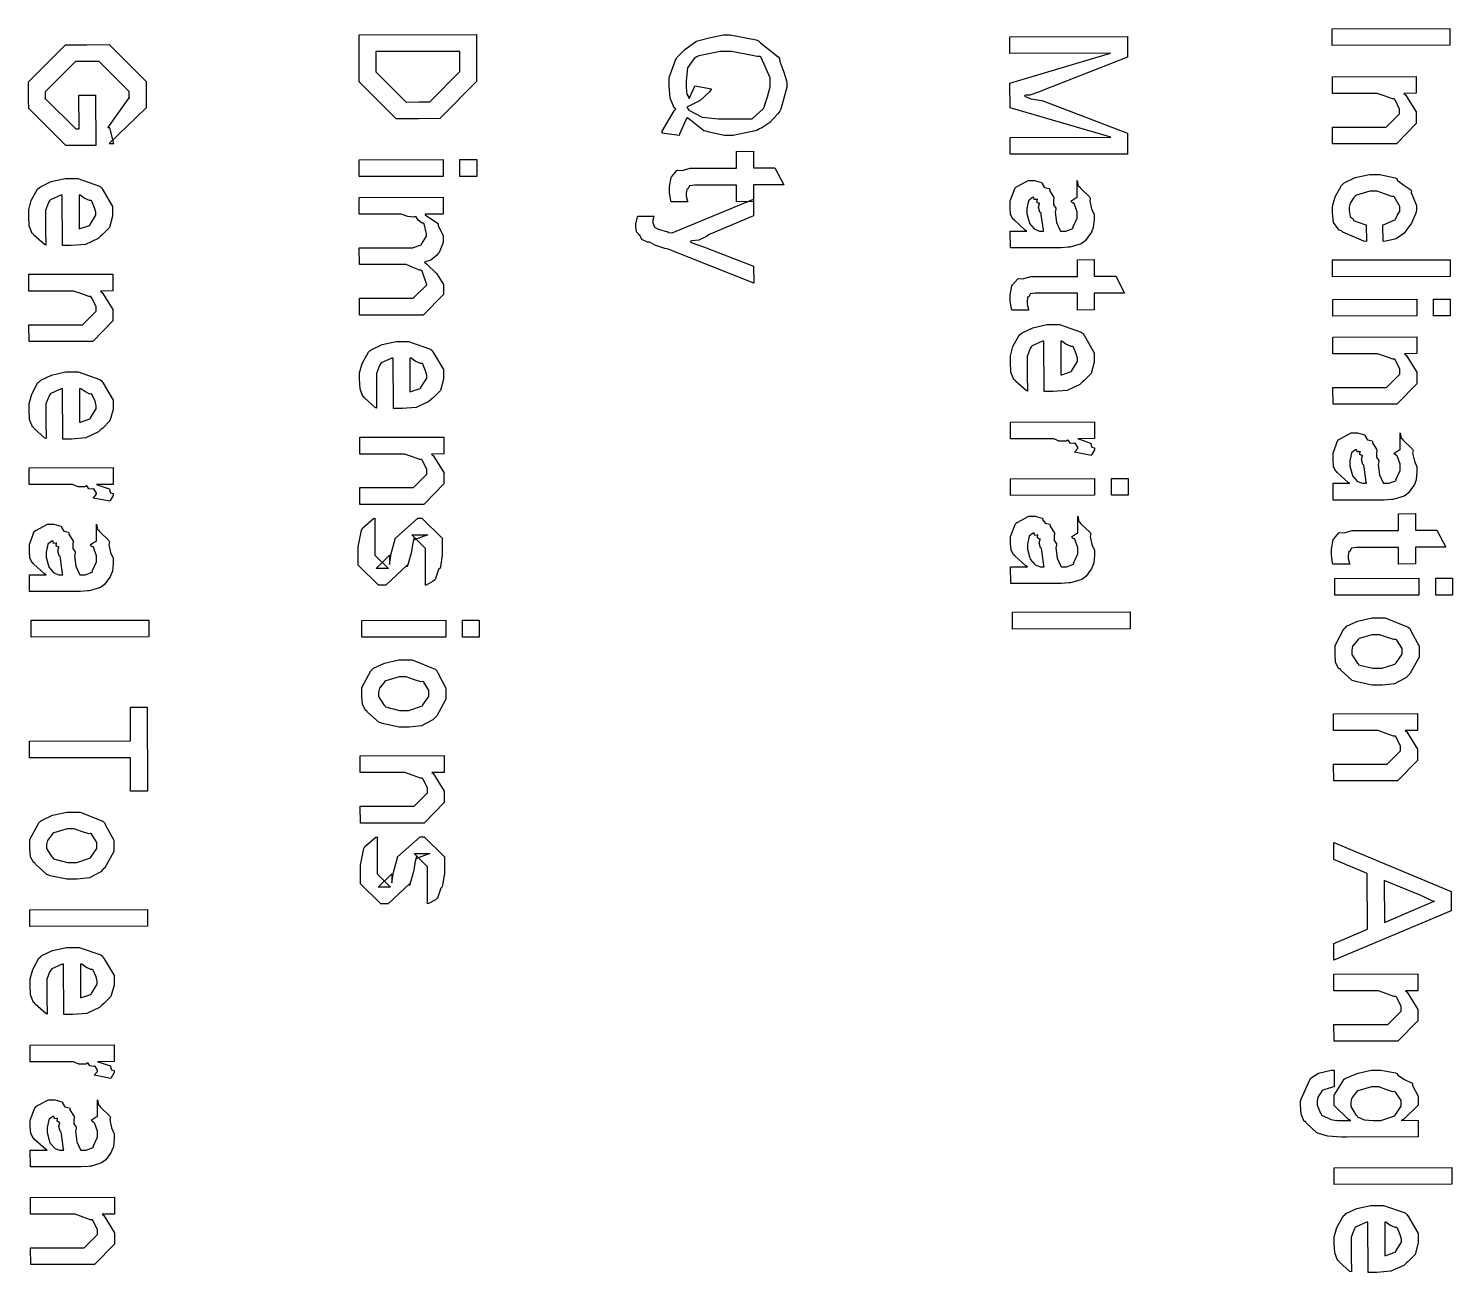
# Model space of a CAD drawing. Extents: x 0.1 to 11.6, y 0.3 to 16.2.
# Drawn here: x 6.245 to 7.423, y 3.005 to 4.035 of the extents above; entities that cross this region are included whole.
import ezdxf

# ---------------------------------------------------------------- set-up
doc = ezdxf.new("R2010")
doc.units = 0
doc.header["$MEASUREMENT"] = 0

msp = doc.modelspace()

# ---------------------------------------------------------------- linework, layer by layer
at = {"color": 0}
for points in [[(6.51824, 4.02924), (6.61546, 4.02946), (6.61546, 4.0006), (6.61546, 3.99061), (6.58507, 3.96001), (6.56749, 3.95979), (6.54904, 3.95979), (6.51824, 3.9904), (6.51824, 3.99886), (6.51824, 4.02924)], [(6.78982, 3.96094), (6.7889, 3.95953), (6.78321, 3.94715), (6.78288, 3.94596), (6.76899, 3.94792), (6.76888, 3.94943), (6.77897, 3.96625), (6.78028, 3.96789), (6.77892, 3.96881), (6.77561, 3.97689), (6.77485, 3.98687), (6.77485, 3.98872), (6.77485, 3.99397), (6.77989, 4.00825), (6.78093, 4.00976), (6.78147, 4.01064), (6.78765, 4.01704), (6.79644, 4.02344), (6.79829, 4.02431), (6.79932, 4.02442), (6.80886, 4.02696), (6.81976, 4.02929), (6.82346, 4.02929), (6.82519, 4.02935), (6.84674, 4.02517), (6.84864, 4.02431), (6.85015, 4.02274), (6.86501, 4.01118), (6.866, 4.00956), (6.86632, 4.00726), (6.86951, 3.99826), (6.87207, 3.99046), (6.87207, 3.98785), (6.87207, 3.98583), (6.86718, 3.96778), (6.86621, 3.96615), (6.86453, 3.96403), (6.85807, 3.95682), (6.85129, 3.95226), (6.8495, 3.95139), (6.84728, 3.95008), (6.82764, 3.94601), (6.82542, 3.94596), (6.82036, 3.94596), (6.80675, 3.94906), (6.80524, 3.94965), (6.8035, 3.94997), (6.7909, 3.95969), (6.78982, 3.96094)], [(7.32318, 4.03429), (7.4204, 4.0345), (7.42042, 4.02061), (7.32318, 4.0204), (7.32318, 4.03429)], [(6.28651, 3.97933), (6.3004, 3.97933), (6.30062, 3.93767), (6.27567, 3.93767), (6.24507, 3.96826), (6.24485, 3.97499), (6.24485, 3.9904), (6.27544, 4.021), (6.29303, 4.021), (6.31147, 4.02121), (6.34207, 3.99061), (6.34207, 3.97629), (6.34229, 3.96892), (6.31168, 3.9394), (6.31538, 3.9394), (6.31212, 3.95221), (6.31039, 3.95221), (6.32818, 3.97715), (6.32818, 3.97651), (6.32818, 3.98236), (6.30322, 4.00711), (6.29346, 4.00711), (6.28369, 4.00711), (6.25874, 3.98215), (6.25874, 3.97607), (6.25874, 3.97651), (6.2839, 3.95156), (6.28674, 3.95156), (6.28651, 3.97933)], [(7.05647, 4.02767), (7.15369, 4.02789), (7.15369, 4.01074), (7.08339, 3.98318), (7.08094, 3.98199), (7.07308, 3.97939), (7.06961, 3.97928), (7.06885, 3.97906), (7.06874, 3.97863), (7.07394, 3.97635), (7.08296, 3.97504), (7.08469, 3.9745), (7.15392, 3.94781), (7.15392, 3.93067), (7.05669, 3.93044), (7.05669, 3.94433), (7.14003, 3.94456), (7.05669, 3.96886), (7.05647, 3.98926), (7.13981, 4.014), (7.05647, 4.01378), (7.05647, 4.02767)], [(6.53212, 4.01535), (6.53212, 3.99951), (6.53212, 3.99864), (6.55729, 3.97368), (6.56771, 3.97369), (6.57682, 3.97369), (6.60157, 3.99886), (6.60157, 3.99994), (6.60157, 4.01557), (6.53212, 4.01535)], [(6.80979, 3.9846), (6.80806, 3.98221), (6.8004, 3.97493), (6.79167, 3.97043), (6.78939, 3.9694), (6.79101, 3.96701), (6.80203, 3.96104), (6.81549, 3.95985), (6.81999, 3.95985), (6.82503, 3.95985), (6.83637, 3.95985), (6.84017, 3.95985), (6.84353, 3.95985), (6.85281, 3.96821), (6.85363, 3.96983), (6.85363, 3.97065), (6.85596, 3.97797), (6.85818, 3.98633), (6.85818, 3.98763), (6.85818, 3.99354), (6.85092, 4.01053), (6.8495, 4.01129), (6.8476, 4.01124), (6.83794, 4.01329), (6.82633, 4.01546), (6.82346, 4.0154), (6.817, 4.0154), (6.79915, 4.01183), (6.79764, 4.01107), (6.79542, 4.00956), (6.78982, 4.00185), (6.78874, 3.99106), (6.78874, 3.98742), (6.78874, 3.98562), (6.78939, 3.98019), (6.7909, 3.97743), (6.79135, 3.97657), (6.79161, 3.97717), (6.79563, 3.98628), (6.7959, 3.98719), (6.80979, 3.9846)], [(7.32324, 3.99463), (7.39268, 3.99485), (7.39268, 3.98096), (7.38249, 3.98074), (7.38385, 3.97965), (7.39268, 3.9655), (7.39268, 3.96078), (7.39268, 3.956), (7.37619, 3.93907), (7.36513, 3.93907), (7.32346, 3.93907), (7.32324, 3.95296), (7.36187, 3.95296), (7.36774, 3.95296), (7.37879, 3.96403), (7.37879, 3.96511), (7.37879, 3.96788), (7.37517, 3.97542), (7.37446, 3.97618), (7.37294, 3.97618), (7.36692, 3.97846), (7.36019, 3.98074), (7.35796, 3.98074), (7.32324, 3.98074), (7.32324, 3.99463)], [(6.51839, 3.92583), (6.58783, 3.92606), (6.58783, 3.91217), (6.51839, 3.91194), (6.51839, 3.92583)], [(6.60172, 3.92606), (6.61561, 3.92606), (6.61561, 3.91217), (6.60172, 3.91217), (6.60172, 3.92606)], [(6.79021, 3.89111), (6.77632, 3.89111), (6.77599, 3.89204), (6.77501, 3.89871), (6.77501, 3.90088), (6.77501, 3.90365), (6.77642, 3.91129), (6.77675, 3.91194), (6.77692, 3.912), (6.78119, 3.9171), (6.78174, 3.91737), (6.78174, 3.91737), (6.78554, 3.91699), (6.7921, 3.91889), (6.79432, 3.91889), (6.83057, 3.91889), (6.83057, 3.93278), (6.84446, 3.933), (6.84446, 3.91911), (6.86225, 3.91911), (6.86963, 3.90522), (6.84446, 3.90522), (6.84446, 3.89133), (6.83057, 3.89111), (6.83057, 3.905), (6.79693, 3.905), (6.79557, 3.905), (6.79172, 3.90446), (6.7915, 3.90435), (6.79129, 3.90369), (6.7901, 3.90169), (6.78956, 3.90196), (6.78956, 3.90196), (6.78939, 3.90132), (6.7889, 3.89822), (6.7889, 3.89719), (6.7889, 3.89567), (6.78999, 3.89176), (6.79021, 3.89111)], [(6.2589, 3.86882), (6.25911, 3.85536), (6.25797, 3.85574), (6.24935, 3.86356), (6.24869, 3.86469), (6.24778, 3.86501), (6.24544, 3.87115), (6.24501, 3.87918), (6.24501, 3.88183), (6.24501, 3.88444), (6.24718, 3.89214), (6.25239, 3.90158), (6.2539, 3.90289), (6.25467, 3.90364), (6.26361, 3.90782), (6.27518, 3.91049), (6.27908, 3.91049), (6.2856, 3.91049), (6.3036, 3.90419), (6.30512, 3.90289), (6.30626, 3.9011), (6.31446, 3.88715), (6.31446, 3.88249), (6.31446, 3.87935), (6.3119, 3.8699), (6.3061, 3.86404), (6.30447, 3.86274), (6.30246, 3.86079), (6.29189, 3.8559), (6.28017, 3.85493), (6.27626, 3.85493), (6.27544, 3.85493), (6.2736, 3.85493), (6.273, 3.85493), (6.27279, 3.8966), (6.27165, 3.89654), (6.26297, 3.89274), (6.26237, 3.89204), (6.2615, 3.89057), (6.2589, 3.88406), (6.2589, 3.88183), (6.2589, 3.87989), (6.2589, 3.87549), (6.2589, 3.87403), (6.2589, 3.87272), (6.2589, 3.86979), (6.2589, 3.86882)], [(7.35118, 3.87218), (7.3514, 3.85829), (7.34918, 3.85861), (7.33203, 3.866), (7.33078, 3.86719), (7.32894, 3.86768), (7.32433, 3.87408), (7.3234, 3.88211), (7.3234, 3.88476), (7.3234, 3.88737), (7.32557, 3.89518), (7.33078, 3.90474), (7.33231, 3.90603), (7.33301, 3.90685), (7.34201, 3.91118), (7.35389, 3.91385), (7.35792, 3.91385), (7.36257, 3.91385), (7.37522, 3.91097), (7.37657, 3.91037), (7.37696, 3.90896), (7.38226, 3.90479), (7.38807, 3.90115), (7.38872, 3.89996), (7.38857, 3.89876), (7.39285, 3.88813), (7.39285, 3.88456), (7.39225, 3.88178), (7.38883, 3.87337), (7.38482, 3.86833), (7.38394, 3.86719), (7.3826, 3.86529), (7.37592, 3.8604), (7.36746, 3.85861), (7.36529, 3.85829), (7.36507, 3.87218), (7.36621, 3.8724), (7.37489, 3.87619), (7.37549, 3.87674), (7.37537, 3.87679), (7.37674, 3.87978), (7.37896, 3.88336), (7.37896, 3.88456), (7.37896, 3.88732), (7.37478, 3.89492), (7.37397, 3.89561), (7.3724, 3.89556), (7.36638, 3.89774), (7.36019, 3.89996), (7.35812, 3.89996), (7.35417, 3.89996), (7.3431, 3.89671), (7.34229, 3.89606), (7.3411, 3.89464), (7.33789, 3.89008), (7.33729, 3.88661), (7.33729, 3.88542), (7.33729, 3.88385), (7.33811, 3.87901), (7.34, 3.87733), (7.34054, 3.87674), (7.34082, 3.87576), (7.34999, 3.87235), (7.35118, 3.87218)], [(7.07058, 3.86697), (7.06928, 3.86774), (7.06028, 3.87587), (7.05974, 3.87674), (7.05897, 3.87679), (7.05707, 3.88097), (7.05669, 3.88629), (7.05669, 3.88803), (7.05669, 3.89187), (7.06082, 3.90256), (7.06168, 3.90343), (7.06212, 3.9036), (7.07172, 3.90864), (7.07493, 3.90864), (7.07704, 3.90864), (7.08274, 3.90701), (7.08339, 3.90668), (7.08317, 3.90599), (7.08524, 3.90294), (7.08908, 3.90201), (7.08946, 3.90147), (7.08942, 3.90039), (7.09293, 3.89481), (7.09315, 3.8941), (7.09267, 3.8929), (7.09272, 3.88867), (7.09451, 3.88596), (7.09467, 3.88499), (7.09407, 3.88265), (7.09506, 3.87392), (7.09799, 3.86794), (7.09836, 3.86697), (7.09896, 3.86697), (7.10026, 3.86697), (7.10075, 3.86697), (7.10281, 3.86697), (7.10856, 3.86914), (7.109, 3.86957), (7.10861, 3.87001), (7.11225, 3.87767), (7.11225, 3.88021), (7.11225, 3.88271), (7.10969, 3.88965), (7.10921, 3.89019), (7.10872, 3.89014), (7.10704, 3.89171), (7.11122, 3.89453), (7.11225, 3.89475), (7.11225, 3.90864), (7.11219, 3.90864), (7.11296, 3.90435), (7.11376, 3.90386), (7.11464, 3.90256), (7.12235, 3.89518), (7.12289, 3.8941), (7.12256, 3.89204), (7.12397, 3.88542), (7.12614, 3.88053), (7.12614, 3.8789), (7.12614, 3.87663), (7.12549, 3.86979), (7.12397, 3.8661), (7.12354, 3.86524), (7.1224, 3.86372), (7.11903, 3.85906), (7.11724, 3.85758), (7.1166, 3.85721), (7.1155, 3.85644), (7.10721, 3.8539), (7.10618, 3.85374), (7.10487, 3.85357), (7.09885, 3.85308), (7.09685, 3.85308), (7.08578, 3.85308), (7.08138, 3.85308), (7.07146, 3.85308), (7.06819, 3.85308), (7.06538, 3.85308), (7.05903, 3.85308), (7.05692, 3.85308), (7.05669, 3.86697), (7.06017, 3.86697), (7.06799, 3.86697), (7.07058, 3.86697)], [(6.28668, 3.8966), (6.28668, 3.86882), (6.28765, 3.86892), (6.29525, 3.87164), (6.29579, 3.87207), (6.29579, 3.87244), (6.30057, 3.87999), (6.30057, 3.88249), (6.30057, 3.88249), (6.29958, 3.88618), (6.29731, 3.8916), (6.29665, 3.89225), (6.29531, 3.89214), (6.29101, 3.89415), (6.28771, 3.89654), (6.28668, 3.8966)], [(6.51844, 3.89469), (6.58789, 3.8949), (6.58789, 3.88103), (6.57292, 3.88081), (6.57297, 3.88026), (6.58306, 3.87343), (6.58376, 3.87256), (6.58361, 3.87125), (6.58789, 3.86328), (6.58789, 3.86062), (6.58789, 3.85753), (6.58442, 3.84907), (6.58376, 3.84825), (6.58242, 3.84679), (6.57775, 3.84293), (6.57368, 3.84164), (6.57249, 3.84131), (6.57406, 3.83979), (6.58263, 3.83154), (6.58811, 3.8226), (6.58811, 3.81961), (6.58811, 3.8144), (6.5714, 3.79747), (6.56532, 3.79747), (6.51867, 3.79747), (6.51867, 3.81136), (6.5586, 3.81136), (6.56315, 3.81136), (6.57422, 3.82243), (6.57422, 3.82308), (6.57417, 3.82329), (6.57042, 3.83382), (6.56967, 3.83458), (6.56814, 3.83458), (6.56278, 3.83686), (6.55735, 3.83914), (6.55556, 3.83914), (6.51867, 3.83914), (6.51844, 3.85303), (6.55968, 3.85303), (6.56233, 3.85303), (6.56972, 3.85542), (6.57031, 3.85585), (6.57004, 3.85607), (6.574, 3.86257), (6.574, 3.86475), (6.574, 3.86475), (6.572, 3.87278), (6.57161, 3.87343), (6.57047, 3.87353), (6.56722, 3.87603), (6.56543, 3.87879), (6.56467, 3.87907), (6.56353, 3.87836), (6.55849, 3.8789), (6.55317, 3.88081), (6.55143, 3.88081), (6.51844, 3.88081), (6.51844, 3.89469)], [(6.74903, 3.87924), (6.76226, 3.87924), (6.76199, 3.87885), (6.76118, 3.87592), (6.76118, 3.87489), (6.76118, 3.87386), (6.76226, 3.87104), (6.76247, 3.87076), (6.76258, 3.87006), (6.76557, 3.86854), (6.76594, 3.86838), (6.76594, 3.86838), (6.77328, 3.86632), (6.77442, 3.866), (6.77431, 3.866), (6.77399, 3.86567), (6.77692, 3.86546), (6.77724, 3.86535), (6.84451, 3.89333), (6.84451, 3.87944), (6.80718, 3.86382), (6.80561, 3.86231), (6.79926, 3.85943), (6.79351, 3.85883), (6.79221, 3.8584), (6.79281, 3.85753), (6.80393, 3.85374), (6.80524, 3.85319), (6.84451, 3.83778), (6.84472, 3.82389), (6.77399, 3.85189), (6.77111, 3.85249), (6.76281, 3.85519), (6.75906, 3.85742), (6.75836, 3.85775), (6.75678, 3.85775), (6.75206, 3.85997), (6.75054, 3.8635), (6.75011, 3.86404), (6.74994, 3.86393), (6.74761, 3.86637), (6.74729, 3.87099), (6.74729, 3.8725), (6.74729, 3.8725), (6.74869, 3.87864), (6.74903, 3.87924)], [(7.08447, 3.86697), (7.08425, 3.86783), (7.08242, 3.88032), (7.08231, 3.88194), (7.08138, 3.88265), (7.08018, 3.88667), (7.08111, 3.8896), (7.081, 3.88997), (7.08062, 3.88986), (7.07889, 3.89085), (7.07926, 3.89324), (7.07904, 3.89344), (7.07861, 3.89312), (7.07661, 3.8929), (7.07628, 3.89475), (7.07622, 3.89475), (7.07519, 3.89475), (7.07238, 3.89258), (7.0721, 3.89214), (7.07172, 3.89074), (7.07058, 3.88564), (7.07058, 3.8839), (7.07058, 3.88157), (7.07221, 3.87528), (7.07254, 3.87457), (7.07269, 3.87326), (7.07667, 3.86882), (7.0771, 3.86849), (7.0771, 3.86849), (7.08117, 3.86697), (7.08251, 3.86697), (7.08447, 3.86697)], [(7.07204, 3.80154), (7.05815, 3.80154), (7.05783, 3.80246), (7.05686, 3.80914), (7.05686, 3.81131), (7.05686, 3.81407), (7.05826, 3.82172), (7.0586, 3.82238), (7.05875, 3.82243), (7.06304, 3.82753), (7.06358, 3.82781), (7.06358, 3.82781), (7.06739, 3.82742), (7.07394, 3.82932), (7.07617, 3.82932), (7.11242, 3.82932), (7.11242, 3.84321), (7.12631, 3.84343), (7.12631, 3.82954), (7.1441, 3.82954), (7.15147, 3.81565), (7.12631, 3.81565), (7.12631, 3.80176), (7.11242, 3.80154), (7.11242, 3.81543), (7.07878, 3.81543), (7.07742, 3.81543), (7.07357, 3.81489), (7.07335, 3.81478), (7.07314, 3.81413), (7.07194, 3.81212), (7.0714, 3.81239), (7.0714, 3.81239), (7.07124, 3.81174), (7.07075, 3.80865), (7.07075, 3.80761), (7.07075, 3.8061), (7.07183, 3.80219), (7.07204, 3.80154)], [(7.32351, 3.84304), (7.42074, 3.84326), (7.42074, 3.82937), (7.32351, 3.82915), (7.32351, 3.84304)], [(6.24517, 3.83117), (6.31461, 3.83138), (6.31461, 3.81749), (6.30442, 3.81728), (6.30578, 3.81619), (6.31461, 3.80203), (6.31461, 3.79731), (6.31461, 3.79254), (6.29812, 3.77561), (6.28706, 3.77561), (6.24539, 3.77561), (6.24517, 3.7895), (6.28381, 3.7895), (6.28965, 3.7895), (6.30072, 3.80057), (6.30072, 3.80165), (6.30072, 3.80442), (6.2971, 3.81196), (6.29639, 3.81272), (6.29486, 3.81272), (6.28885, 3.815), (6.28212, 3.81728), (6.27989, 3.81728), (6.24517, 3.81728), (6.24517, 3.83117)], [(7.32357, 3.81044), (7.39301, 3.81065), (7.39301, 3.79676), (7.32357, 3.79656), (7.32357, 3.81044)], [(7.4069, 3.81065), (7.42079, 3.81065), (7.42079, 3.79676), (7.4069, 3.79676), (7.4069, 3.81065)], [(7.07081, 3.74799), (7.07101, 3.73454), (7.06988, 3.73492), (7.06125, 3.74274), (7.0606, 3.74387), (7.05968, 3.74419), (7.05735, 3.75032), (7.05692, 3.75836), (7.05692, 3.76101), (7.05692, 3.76362), (7.05908, 3.77132), (7.06429, 3.78076), (7.06581, 3.78207), (7.06657, 3.78282), (7.07551, 3.787), (7.08708, 3.78967), (7.09099, 3.78967), (7.09749, 3.78965), (7.1155, 3.78336), (7.11703, 3.78207), (7.11817, 3.78028), (7.12636, 3.76633), (7.12636, 3.76167), (7.12636, 3.75851), (7.12381, 3.74908), (7.118, 3.74322), (7.11638, 3.74192), (7.11436, 3.73996), (7.10379, 3.73508), (7.09207, 3.7341), (7.08817, 3.7341), (7.08735, 3.7341), (7.0855, 3.7341), (7.0849, 3.7341), (7.08469, 3.77578), (7.08356, 3.77572), (7.07487, 3.77192), (7.07428, 3.77121), (7.0734, 3.76975), (7.07081, 3.76324), (7.07081, 3.76101), (7.07081, 3.75906), (7.07081, 3.75467), (7.07081, 3.75319), (7.07081, 3.7519), (7.07081, 3.74897), (7.07081, 3.74799)], [(6.53256, 3.734), (6.53276, 3.72054), (6.53163, 3.72092), (6.523, 3.72874), (6.52235, 3.72987), (6.52143, 3.73019), (6.5191, 3.73633), (6.51867, 3.74436), (6.51867, 3.74701), (6.51867, 3.74962), (6.52083, 3.75732), (6.52604, 3.76676), (6.52756, 3.76807), (6.52832, 3.76882), (6.53728, 3.773), (6.54883, 3.77567), (6.55274, 3.77567), (6.55925, 3.77567), (6.57726, 3.76937), (6.57878, 3.76807), (6.57992, 3.76628), (6.58811, 3.75233), (6.58811, 3.74767), (6.58811, 3.74451), (6.58556, 3.73508), (6.57975, 3.72922), (6.57813, 3.72792), (6.57611, 3.72597), (6.56554, 3.72108), (6.55382, 3.72011), (6.54992, 3.72011), (6.5491, 3.72011), (6.54725, 3.72011), (6.54665, 3.72011), (6.54644, 3.76178), (6.54531, 3.76172), (6.53662, 3.75792), (6.53603, 3.75722), (6.53515, 3.75575), (6.53256, 3.74924), (6.53256, 3.74701), (6.53256, 3.74507), (6.53256, 3.74067), (6.53256, 3.73921), (6.53256, 3.7379), (6.53256, 3.73497), (6.53256, 3.734)], [(7.09858, 3.77576), (7.09858, 3.74799), (7.09956, 3.7481), (7.10715, 3.75082), (7.10769, 3.75125), (7.10769, 3.75163), (7.11247, 3.75917), (7.11247, 3.76167), (7.11247, 3.76167), (7.11149, 3.76536), (7.10921, 3.77078), (7.10856, 3.77143), (7.10721, 3.77132), (7.10292, 3.77333), (7.09961, 3.77572), (7.09858, 3.77576)], [(7.32363, 3.77929), (7.39307, 3.77951), (7.39307, 3.76563), (7.38286, 3.7654), (7.38422, 3.76432), (7.39307, 3.75017), (7.39307, 3.74544), (7.39307, 3.74067), (7.37657, 3.72374), (7.3655, 3.72374), (7.32383, 3.72374), (7.32363, 3.73763), (7.36225, 3.73763), (7.36811, 3.73763), (7.37918, 3.74869), (7.37918, 3.74978), (7.37918, 3.75256), (7.37554, 3.7601), (7.37483, 3.76085), (7.37332, 3.76085), (7.36729, 3.76313), (7.36057, 3.7654), (7.35835, 3.7654), (7.32363, 3.7654), (7.32363, 3.77929)], [(6.56033, 3.76178), (6.56033, 3.734), (6.56131, 3.7341), (6.5689, 3.73682), (6.56944, 3.73725), (6.56944, 3.73763), (6.57422, 3.74517), (6.57422, 3.74767), (6.57422, 3.74767), (6.57324, 3.75136), (6.57096, 3.75678), (6.57032, 3.75743), (6.56896, 3.75732), (6.56467, 3.75933), (6.56136, 3.76172), (6.56033, 3.76178)], [(6.25922, 3.70876), (6.25944, 3.69532), (6.25831, 3.69569), (6.24968, 3.7035), (6.24903, 3.70464), (6.2481, 3.70497), (6.24576, 3.7111), (6.24533, 3.71913), (6.24533, 3.72179), (6.24533, 3.72439), (6.2475, 3.7321), (6.25271, 3.74154), (6.25424, 3.74283), (6.25499, 3.7436), (6.26394, 3.74778), (6.2755, 3.75043), (6.2794, 3.75043), (6.28592, 3.75043), (6.30393, 3.74414), (6.30544, 3.74283), (6.30658, 3.74104), (6.31478, 3.72711), (6.31478, 3.72244), (6.31478, 3.71929), (6.31222, 3.70985), (6.30642, 3.704), (6.30479, 3.70269), (6.30279, 3.70074), (6.29221, 3.69586), (6.28049, 3.69488), (6.27658, 3.69488), (6.27576, 3.69488), (6.27393, 3.69488), (6.27333, 3.69488), (6.27311, 3.73654), (6.27197, 3.73649), (6.26329, 3.73269), (6.26269, 3.73199), (6.26183, 3.73053), (6.25922, 3.72401), (6.25922, 3.72179), (6.25922, 3.71983), (6.25922, 3.71544), (6.25922, 3.71397), (6.25922, 3.71268), (6.25922, 3.70975), (6.25922, 3.70876)], [(6.287, 3.73654), (6.287, 3.70876), (6.28797, 3.70888), (6.29557, 3.71158), (6.29611, 3.71203), (6.29611, 3.7124), (6.30089, 3.71994), (6.30089, 3.72244), (6.30089, 3.72244), (6.29992, 3.72613), (6.29764, 3.73156), (6.29699, 3.73221), (6.29563, 3.7321), (6.29135, 3.73411), (6.28803, 3.73649), (6.287, 3.73654)], [(7.05707, 3.70888), (7.12651, 3.7091), (7.12651, 3.69521), (7.11263, 3.69499), (7.11404, 3.69467), (7.12326, 3.69162), (7.12369, 3.69129), (7.12343, 3.69075), (7.1244, 3.68826), (7.12651, 3.68776), (7.12651, 3.68761), (7.12651, 3.68603), (7.12413, 3.68186), (7.12369, 3.68132), (7.11003, 3.68392), (7.11003, 3.68392), (7.11263, 3.68701), (7.11263, 3.68804), (7.11263, 3.68804), (7.11079, 3.69129), (7.11046, 3.69151), (7.1096, 3.69114), (7.10633, 3.69162), (7.10493, 3.69379), (7.10439, 3.6939), (7.10303, 3.69308), (7.09744, 3.69314), (7.09288, 3.69499), (7.09136, 3.69499), (7.05707, 3.69499), (7.05707, 3.70888)], [(7.33768, 3.65826), (7.33637, 3.65901), (7.32736, 3.66715), (7.32682, 3.66803), (7.32607, 3.66808), (7.32417, 3.67225), (7.32379, 3.67757), (7.32379, 3.67931), (7.32379, 3.68317), (7.3279, 3.69385), (7.32878, 3.69472), (7.32921, 3.69488), (7.33882, 3.69993), (7.34201, 3.69993), (7.34412, 3.69993), (7.34982, 3.69829), (7.35047, 3.69797), (7.35026, 3.69726), (7.35232, 3.69422), (7.35617, 3.69331), (7.35656, 3.69276), (7.3565, 3.69168), (7.36003, 3.68608), (7.36024, 3.68539), (7.35975, 3.68419), (7.35981, 3.67996), (7.3616, 3.67725), (7.36176, 3.67626), (7.36117, 3.67393), (7.36214, 3.66521), (7.36507, 3.65924), (7.36546, 3.65826), (7.36604, 3.65826), (7.36735, 3.65826), (7.36783, 3.65826), (7.3699, 3.65826), (7.37565, 3.66043), (7.37608, 3.66086), (7.37571, 3.66129), (7.37933, 3.66894), (7.37933, 3.6715), (7.37935, 3.67399), (7.37679, 3.68093), (7.37631, 3.68147), (7.37582, 3.68143), (7.37413, 3.683), (7.37831, 3.68582), (7.37933, 3.68604), (7.37935, 3.69993), (7.37929, 3.69993), (7.38004, 3.69564), (7.38086, 3.69515), (7.38172, 3.69385), (7.38943, 3.68647), (7.38997, 3.68539), (7.38965, 3.68332), (7.39106, 3.67671), (7.39322, 3.67182), (7.39324, 3.67019), (7.39322, 3.66792), (7.39258, 3.66108), (7.39106, 3.65739), (7.39063, 3.65653), (7.38949, 3.655), (7.38613, 3.65033), (7.38433, 3.64887), (7.38368, 3.64849), (7.3826, 3.64774), (7.37429, 3.64518), (7.37326, 3.64501), (7.37196, 3.64486), (7.36594, 3.64437), (7.36393, 3.64437), (7.35286, 3.64437), (7.34847, 3.64437), (7.33854, 3.64437), (7.33529, 3.64437), (7.33247, 3.64437), (7.32613, 3.64437), (7.324, 3.64437), (7.32379, 3.65826), (7.32726, 3.65826), (7.33507, 3.65826), (7.33768, 3.65826)], [(6.51882, 3.69635), (6.58826, 3.69656), (6.58826, 3.68267), (6.57807, 3.68246), (6.57943, 3.68137), (6.58826, 3.66721), (6.58826, 3.66249), (6.58826, 3.65771), (6.57178, 3.64079), (6.56071, 3.64079), (6.51904, 3.64079), (6.51882, 3.65468), (6.55746, 3.65468), (6.56332, 3.65468), (6.57438, 3.66575), (6.57438, 3.66683), (6.57438, 3.6696), (6.57075, 3.67714), (6.57004, 3.6779), (6.56853, 3.6779), (6.5625, 3.68018), (6.55578, 3.68246), (6.55354, 3.68246), (6.51882, 3.68246), (6.51882, 3.69635)], [(7.35157, 3.65826), (7.35135, 3.65913), (7.3495, 3.67161), (7.34939, 3.67324), (7.34847, 3.67393), (7.34728, 3.67796), (7.34819, 3.68088), (7.34808, 3.68126), (7.34771, 3.68115), (7.34597, 3.68213), (7.34635, 3.68451), (7.34614, 3.68474), (7.34571, 3.6844), (7.34369, 3.68419), (7.34338, 3.68604), (7.34332, 3.68604), (7.34229, 3.68604), (7.33946, 3.68386), (7.33919, 3.68343), (7.33882, 3.68203), (7.33768, 3.67692), (7.33768, 3.67518), (7.33768, 3.67285), (7.33931, 3.66656), (7.33963, 3.66585), (7.33979, 3.66456), (7.34375, 3.6601), (7.34418, 3.65978), (7.34418, 3.65978), (7.34825, 3.65826), (7.34961, 3.65826), (7.35157, 3.65826)], [(6.24544, 3.67106), (6.31489, 3.67128), (6.31489, 3.65739), (6.301, 3.65717), (6.3024, 3.65685), (6.31164, 3.65381), (6.31207, 3.65349), (6.31179, 3.65294), (6.31278, 3.65044), (6.31489, 3.64996), (6.31489, 3.64979), (6.31489, 3.64822), (6.3125, 3.64404), (6.31207, 3.6435), (6.29839, 3.64611), (6.29839, 3.64611), (6.301, 3.64919), (6.301, 3.65022), (6.301, 3.65022), (6.29915, 3.65349), (6.29883, 3.65369), (6.29796, 3.65332), (6.29471, 3.65381), (6.29329, 3.65599), (6.29275, 3.65608), (6.29139, 3.65528), (6.28581, 3.65533), (6.28125, 3.65717), (6.27974, 3.65717), (6.24544, 3.65717), (6.24544, 3.67106)], [(7.05713, 3.66211), (7.12657, 3.66233), (7.12657, 3.64844), (7.05713, 3.64822), (7.05713, 3.66211)], [(7.14046, 3.66233), (7.15435, 3.66233), (7.15435, 3.64844), (7.14046, 3.64843), (7.14046, 3.66233)], [(6.53142, 3.62944), (6.53142, 3.61556), (6.53142, 3.61447), (6.53142, 3.61203), (6.53142, 3.61122), (6.53142, 3.60861), (6.53142, 3.60275), (6.53142, 3.60081), (6.53142, 3.59885), (6.54249, 3.58778), (6.53836, 3.58778), (6.53228, 3.58778), (6.54335, 3.59885), (6.54335, 3.59125), (6.54486, 3.60015), (6.54812, 3.61208), (6.54812, 3.61274), (6.56679, 3.62944), (6.57026, 3.62944), (6.58697, 3.61296), (6.58697, 3.60297), (6.58697, 3.59924), (6.5855, 3.58908), (6.58524, 3.588), (6.58393, 3.58692), (6.58117, 3.57878), (6.58068, 3.57824), (6.57954, 3.57736), (6.57383, 3.57411), (6.57308, 3.57389), (6.57308, 3.58778), (6.57308, 3.58882), (6.57308, 3.59115), (6.57308, 3.5919), (6.57308, 3.59435), (6.57308, 3.59988), (6.57308, 3.60167), (6.57308, 3.60449), (6.56201, 3.61556), (6.56765, 3.61556), (6.57503, 3.61556), (6.56396, 3.61143), (6.56396, 3.61296), (6.5631, 3.61014), (6.56272, 3.60915), (6.56158, 3.60189), (6.56136, 3.60058), (6.55811, 3.58908), (6.55811, 3.5906), (6.54053, 3.57389), (6.53965, 3.57389), (6.53424, 3.57389), (6.51753, 3.5906), (6.51753, 3.60081), (6.51753, 3.60579), (6.5204, 3.61963), (6.521, 3.62076), (6.52126, 3.62147), (6.53022, 3.62912), (6.53142, 3.62944)], [(7.07107, 3.58931), (7.06976, 3.59006), (7.06076, 3.59819), (7.06022, 3.59907), (7.05946, 3.59912), (7.05757, 3.60331), (7.05718, 3.60861), (7.05718, 3.61035), (7.05718, 3.61421), (7.06131, 3.62489), (7.06218, 3.62576), (7.06261, 3.62592), (7.07221, 3.63097), (7.07542, 3.63097), (7.07753, 3.63097), (7.08322, 3.62935), (7.08388, 3.62901), (7.08365, 3.62831), (7.08572, 3.62526), (7.08957, 3.62435), (7.08996, 3.62381), (7.0899, 3.62272), (7.09343, 3.61714), (7.09364, 3.61643), (7.09315, 3.61524), (7.09321, 3.611), (7.095, 3.60829), (7.09517, 3.60732), (7.09457, 3.60499), (7.09554, 3.59625), (7.09847, 3.59028), (7.09885, 3.58931), (7.09944, 3.58931), (7.10075, 3.58931), (7.10124, 3.58931), (7.10329, 3.58931), (7.10906, 3.59147), (7.10949, 3.5919), (7.1091, 3.59233), (7.11274, 3.59999), (7.11274, 3.60254), (7.11274, 3.60504), (7.11019, 3.61197), (7.10969, 3.61253), (7.10921, 3.61247), (7.10753, 3.61404), (7.11171, 3.61686), (7.11274, 3.61708), (7.11274, 3.63097), (7.11268, 3.63097), (7.11344, 3.62668), (7.11426, 3.62619), (7.11513, 3.62489), (7.12283, 3.61751), (7.12337, 3.61643), (7.12304, 3.61436), (7.12446, 3.60775), (7.12663, 3.60286), (7.12663, 3.60124), (7.12663, 3.59896), (7.12597, 3.59212), (7.12446, 3.58843), (7.12403, 3.58757), (7.12289, 3.58604), (7.11951, 3.58138), (7.11774, 3.57992), (7.11708, 3.57954), (7.116, 3.57878), (7.10769, 3.57622), (7.10667, 3.57607), (7.10536, 3.5759), (7.09933, 3.57542), (7.09733, 3.57542), (7.08626, 3.57542), (7.08186, 3.57542), (7.07194, 3.57542), (7.06868, 3.57542), (7.06586, 3.57542), (7.05951, 3.57542), (7.0574, 3.57542), (7.05718, 3.58931), (7.06065, 3.58931), (7.06847, 3.58931), (7.07107, 3.58931)], [(7.33767, 3.59142), (7.32378, 3.59142), (7.32346, 3.59233), (7.32249, 3.59901), (7.32249, 3.60118), (7.32249, 3.60394), (7.32389, 3.6116), (7.32422, 3.61225), (7.32437, 3.61231), (7.32867, 3.6174), (7.32921, 3.61768), (7.32921, 3.61768), (7.33301, 3.61729), (7.33957, 3.61919), (7.34179, 3.61919), (7.37804, 3.61919), (7.37804, 3.63308), (7.39193, 3.63331), (7.39193, 3.61942), (7.40972, 3.61942), (7.4171, 3.60553), (7.39193, 3.60553), (7.39193, 3.59164), (7.37804, 3.59142), (7.37804, 3.60531), (7.3444, 3.60531), (7.34304, 3.60531), (7.33919, 3.60476), (7.33897, 3.60465), (7.33876, 3.604), (7.33757, 3.602), (7.33703, 3.60226), (7.33703, 3.60226), (7.33686, 3.60161), (7.33637, 3.59853), (7.33637, 3.5975), (7.33637, 3.59597), (7.33746, 3.59207), (7.33767, 3.59142)], [(6.25944, 3.58268), (6.25814, 3.58344), (6.24913, 3.59158), (6.24858, 3.59244), (6.24783, 3.5925), (6.24593, 3.59668), (6.24556, 3.602), (6.24556, 3.60374), (6.24556, 3.60758), (6.24968, 3.61828), (6.25054, 3.61914), (6.25097, 3.61931), (6.26058, 3.62435), (6.26378, 3.62435), (6.2659, 3.62435), (6.2716, 3.62272), (6.27225, 3.6224), (6.27203, 3.62169), (6.27408, 3.61865), (6.27794, 3.61774), (6.27832, 3.61719), (6.27826, 3.6161), (6.28179, 3.61051), (6.28201, 3.60981), (6.28153, 3.60861), (6.28157, 3.60439), (6.28336, 3.60167), (6.28353, 3.60069), (6.28293, 3.59836), (6.2839, 3.58963), (6.28683, 3.58365), (6.28722, 3.58268), (6.28782, 3.58268), (6.28911, 3.58268), (6.28961, 3.58268), (6.29167, 3.58268), (6.29742, 3.58485), (6.29785, 3.58529), (6.29747, 3.58572), (6.30111, 3.59337), (6.30111, 3.59592), (6.30111, 3.59842), (6.29856, 3.60536), (6.29807, 3.6059), (6.29758, 3.60585), (6.2959, 3.60742), (6.30007, 3.61025), (6.30111, 3.61046), (6.30111, 3.62435), (6.30106, 3.62435), (6.30181, 3.62007), (6.30263, 3.61957), (6.3035, 3.61828), (6.31119, 3.61089), (6.31174, 3.60981), (6.31142, 3.60775), (6.31282, 3.60113), (6.315, 3.59625), (6.315, 3.59462), (6.315, 3.59233), (6.31435, 3.5855), (6.31282, 3.58182), (6.31239, 3.58094), (6.31125, 3.57943), (6.30789, 3.57476), (6.3061, 3.57329), (6.30544, 3.57292), (6.30436, 3.57215), (6.29606, 3.56961), (6.29503, 3.56944), (6.29372, 3.56928), (6.28771, 3.56879), (6.28569, 3.56879), (6.27463, 3.56879), (6.27024, 3.56879), (6.26031, 3.56879), (6.25706, 3.56879), (6.25424, 3.56879), (6.24789, 3.56879), (6.24576, 3.56879), (6.24556, 3.58268), (6.24903, 3.58268), (6.25683, 3.58268), (6.25944, 3.58268)], [(7.08496, 3.58931), (7.08475, 3.59017), (7.0829, 3.60265), (7.08279, 3.60428), (7.08187, 3.60499), (7.08068, 3.609), (7.0816, 3.61193), (7.08149, 3.61231), (7.08111, 3.61219), (7.07938, 3.61317), (7.07975, 3.61556), (7.07954, 3.61578), (7.0791, 3.61546), (7.0771, 3.61524), (7.07676, 3.61708), (7.07671, 3.61708), (7.07568, 3.61708), (7.07286, 3.6149), (7.0726, 3.61447), (7.07221, 3.61307), (7.07107, 3.60796), (7.07107, 3.60622), (7.07107, 3.60389), (7.07269, 3.5976), (7.07303, 3.5969), (7.07319, 3.5956), (7.07715, 3.59115), (7.07758, 3.59082), (7.07758, 3.59082), (7.08165, 3.58931), (7.08301, 3.58931), (7.08496, 3.58931)], [(6.27333, 3.58268), (6.27311, 3.58356), (6.27126, 3.59603), (6.27115, 3.59765), (6.27024, 3.59836), (6.26904, 3.60238), (6.26997, 3.60531), (6.26986, 3.60568), (6.26947, 3.60558), (6.26774, 3.60656), (6.26812, 3.60894), (6.2679, 3.60915), (6.26747, 3.60883), (6.26546, 3.60861), (6.26514, 3.61046), (6.26508, 3.61046), (6.26406, 3.61046), (6.26124, 3.60829), (6.26096, 3.60786), (6.26058, 3.60644), (6.25944, 3.60135), (6.25944, 3.59961), (6.25944, 3.59728), (6.26107, 3.59099), (6.26139, 3.59028), (6.26156, 3.58897), (6.26551, 3.58453), (6.26594, 3.58421), (6.26594, 3.58421), (6.27001, 3.58268), (6.27138, 3.58268), (6.27333, 3.58268)], [(7.32542, 3.57954), (7.39486, 3.57975), (7.39486, 3.56586), (7.32542, 3.56565), (7.32542, 3.57954)], [(7.40875, 3.57975), (7.42264, 3.57975), (7.42264, 3.56586), (7.40875, 3.56586), (7.40875, 3.57975)], [(6.24707, 3.54497), (6.34429, 3.54519), (6.34429, 3.53131), (6.24707, 3.53108), (6.24707, 3.54497)], [(7.05875, 3.55165), (7.15597, 3.55186), (7.15597, 3.53797), (7.05875, 3.53776), (7.05875, 3.55165)], [(7.36019, 3.54693), (7.36703, 3.54693), (7.38601, 3.53933), (7.38753, 3.53782), (7.38818, 3.53618), (7.39492, 3.5236), (7.39492, 3.51936), (7.39492, 3.51438), (7.38747, 3.50071), (7.38601, 3.4994), (7.38411, 3.49739), (7.37472, 3.4924), (7.36464, 3.49137), (7.36128, 3.49137), (7.35622, 3.49137), (7.34228, 3.49431), (7.3411, 3.49485), (7.33968, 3.49517), (7.33024, 3.50374), (7.32958, 3.50483), (7.32872, 3.50483), (7.32596, 3.51004), (7.32547, 3.51687), (7.32547, 3.51915), (7.32547, 3.52419), (7.33285, 3.53803), (7.33436, 3.53933), (7.33507, 3.5401), (7.34412, 3.54428), (7.35618, 3.54693), (7.36019, 3.54693)], [(6.52046, 3.54476), (6.5899, 3.54497), (6.5899, 3.53108), (6.52046, 3.53088), (6.52046, 3.54476)], [(6.60379, 3.54497), (6.61768, 3.54497), (6.61768, 3.53108), (6.60379, 3.53108), (6.60379, 3.54497)], [(7.36019, 3.53304), (7.35628, 3.53304), (7.34543, 3.52979), (7.34457, 3.52914), (7.34338, 3.52778), (7.34, 3.52349), (7.33936, 3.52024), (7.33935, 3.51915), (7.33935, 3.51665), (7.34369, 3.50982), (7.34457, 3.50917), (7.345, 3.50819), (7.35672, 3.50526), (7.36063, 3.50526), (7.36442, 3.50526), (7.37494, 3.50874), (7.37582, 3.50939), (7.37592, 3.50971), (7.38103, 3.51682), (7.38101, 3.51915), (7.38103, 3.52165), (7.37668, 3.52849), (7.37582, 3.52914), (7.37418, 3.52897), (7.36817, 3.53088), (7.36214, 3.53304), (7.36019, 3.53304)], [(6.55528, 3.51215), (6.56212, 3.51215), (6.58111, 3.50456), (6.58263, 3.50304), (6.58328, 3.50142), (6.59, 3.48882), (6.59, 3.4846), (6.59, 3.4796), (6.58257, 3.46593), (6.58111, 3.46463), (6.57921, 3.46263), (6.56982, 3.45763), (6.55974, 3.4566), (6.55637, 3.4566), (6.55132, 3.4566), (6.53738, 3.45953), (6.53618, 3.46007), (6.53478, 3.46039), (6.52533, 3.46897), (6.52468, 3.47006), (6.52382, 3.47006), (6.52106, 3.47526), (6.52056, 3.4821), (6.52056, 3.48438), (6.52056, 3.48942), (6.52794, 3.50325), (6.52946, 3.50456), (6.53017, 3.50532), (6.53922, 3.5095), (6.55126, 3.51215), (6.55528, 3.51215)], [(6.55528, 3.49826), (6.55138, 3.49826), (6.54053, 3.49501), (6.53965, 3.49436), (6.53847, 3.493), (6.5351, 3.48872), (6.53444, 3.48546), (6.53444, 3.48438), (6.53444, 3.48188), (6.53879, 3.47504), (6.53965, 3.47439), (6.5401, 3.47342), (6.55181, 3.47049), (6.55572, 3.47049), (6.55951, 3.47049), (6.57004, 3.47396), (6.5709, 3.47461), (6.57101, 3.47493), (6.57611, 3.48204), (6.57611, 3.48438), (6.57611, 3.48687), (6.57178, 3.49371), (6.5709, 3.49436), (6.56928, 3.49419), (6.56326, 3.4961), (6.55724, 3.49826), (6.55528, 3.49826)], [(6.24576, 3.44499), (6.3291, 3.44521), (6.3291, 3.47299), (6.34299, 3.47299), (6.34321, 3.40354), (6.32932, 3.40354), (6.3291, 3.43132), (6.24576, 3.4311), (6.24576, 3.44499)], [(7.32417, 3.46761), (7.39361, 3.46783), (7.39361, 3.45394), (7.3834, 3.45372), (7.38476, 3.45264), (7.39361, 3.43847), (7.39361, 3.43375), (7.39361, 3.42899), (7.37711, 3.41206), (7.36604, 3.41206), (7.32437, 3.41206), (7.32417, 3.42594), (7.36279, 3.42594), (7.36865, 3.42594), (7.37972, 3.43701), (7.37972, 3.4381), (7.37972, 3.44086), (7.37608, 3.4484), (7.37537, 3.44917), (7.37386, 3.44917), (7.36783, 3.45144), (7.36111, 3.45372), (7.35889, 3.45372), (7.32417, 3.45372), (7.32417, 3.46761)], [(6.51926, 3.43283), (6.58871, 3.43306), (6.58871, 3.41917), (6.5785, 3.41894), (6.57986, 3.41786), (6.58871, 3.40369), (6.58871, 3.39899), (6.58871, 3.39421), (6.57221, 3.37728), (6.56114, 3.37728), (6.51947, 3.37728), (6.51926, 3.39117), (6.55789, 3.39117), (6.56375, 3.39117), (6.57482, 3.40224), (6.57482, 3.40332), (6.57482, 3.40608), (6.57118, 3.41363), (6.57047, 3.41439), (6.56896, 3.41439), (6.56293, 3.41667), (6.55621, 3.41894), (6.55399, 3.41894), (6.51926, 3.41894), (6.51926, 3.43283)], [(6.28065, 3.38633), (6.28749, 3.38633), (6.30647, 3.37875), (6.308, 3.37722), (6.30865, 3.3756), (6.31538, 3.36301), (6.31538, 3.35878), (6.31538, 3.35379), (6.30794, 3.34011), (6.30647, 3.33882), (6.30458, 3.33681), (6.29519, 3.33182), (6.2851, 3.33078), (6.28174, 3.33078), (6.27669, 3.33078), (6.26275, 3.33371), (6.26156, 3.33425), (6.26014, 3.33458), (6.25071, 3.34315), (6.25006, 3.34424), (6.24918, 3.34424), (6.24642, 3.34944), (6.24593, 3.35628), (6.24593, 3.35856), (6.24593, 3.36361), (6.25331, 3.37744), (6.25483, 3.37875), (6.25553, 3.3795), (6.2646, 3.38368), (6.27664, 3.38633), (6.28065, 3.38633)], [(6.28065, 3.37244), (6.27675, 3.37246), (6.2659, 3.36919), (6.26503, 3.36854), (6.26383, 3.36719), (6.26047, 3.3629), (6.25982, 3.35965), (6.25982, 3.35856), (6.25982, 3.35607), (6.26417, 3.34924), (6.26503, 3.34858), (6.26546, 3.3476), (6.27718, 3.34467), (6.28108, 3.34467), (6.28489, 3.34467), (6.29542, 3.34814), (6.29628, 3.34879), (6.29639, 3.34912), (6.30149, 3.35624), (6.30149, 3.35857), (6.30149, 3.36106), (6.29715, 3.36789), (6.29628, 3.36854), (6.29465, 3.36839), (6.28863, 3.37028), (6.28261, 3.37244), (6.28065, 3.37244)], [(6.53331, 3.36594), (6.53331, 3.35206), (6.53331, 3.35096), (6.53331, 3.34853), (6.53331, 3.34771), (6.53331, 3.34511), (6.53331, 3.33925), (6.53331, 3.33729), (6.53331, 3.33533), (6.54438, 3.32428), (6.54025, 3.32428), (6.53418, 3.32428), (6.54525, 3.33535), (6.54525, 3.32775), (6.54676, 3.33664), (6.55003, 3.34858), (6.55003, 3.34924), (6.56868, 3.36594), (6.57215, 3.36594), (6.58886, 3.34944), (6.58886, 3.33946), (6.58886, 3.33572), (6.5874, 3.32557), (6.58713, 3.32449), (6.58583, 3.3234), (6.58306, 3.31526), (6.58257, 3.31472), (6.58143, 3.31386), (6.57574, 3.3106), (6.57497, 3.31039), (6.57497, 3.32428), (6.57497, 3.32531), (6.57497, 3.32764), (6.57497, 3.3284), (6.57497, 3.33083), (6.57497, 3.33637), (6.57497, 3.33817), (6.57497, 3.34099), (6.56392, 3.35206), (6.56956, 3.35206), (6.57693, 3.35206), (6.56586, 3.34793), (6.56586, 3.34944), (6.565, 3.34663), (6.56461, 3.34565), (6.56347, 3.33838), (6.56326, 3.33708), (6.56, 3.32557), (6.56, 3.3271), (6.54243, 3.31039), (6.54156, 3.31039), (6.53614, 3.31039), (6.51942, 3.3271), (6.51942, 3.33729), (6.51942, 3.34229), (6.52229, 3.35613), (6.52289, 3.35726), (6.52317, 3.35796), (6.53212, 3.36561), (6.53331, 3.36594)], [(7.32437, 3.36106), (7.4216, 3.32069), (7.4216, 3.30464), (7.3246, 3.26383), (7.3246, 3.27772), (7.35237, 3.28944), (7.35215, 3.33544), (7.32437, 3.34717), (7.32437, 3.36106)], [(7.36604, 3.32981), (7.36626, 3.29508), (7.39382, 3.30681), (7.39589, 3.30756), (7.40744, 3.31256), (7.40771, 3.31267), (7.40679, 3.31244), (7.39469, 3.31808), (7.39318, 3.31874), (7.36604, 3.32981)], [(6.2461, 3.30556), (6.34332, 3.30578), (6.34332, 3.29189), (6.2461, 3.29167), (6.2461, 3.30556)], [(6.26004, 3.23275), (6.26025, 3.21929), (6.25911, 3.21967), (6.25049, 3.22749), (6.24983, 3.22863), (6.24892, 3.22894), (6.24658, 3.23508), (6.24615, 3.24311), (6.24615, 3.24576), (6.24615, 3.24837), (6.24832, 3.25608), (6.25353, 3.26551), (6.25504, 3.26682), (6.25581, 3.26758), (6.26475, 3.27175), (6.27632, 3.27442), (6.28022, 3.27442), (6.28674, 3.27442), (6.30474, 3.26812), (6.30626, 3.26682), (6.3074, 3.26503), (6.3156, 3.25108), (6.3156, 3.24642), (6.3156, 3.24328), (6.31304, 3.23383), (6.30724, 3.22797), (6.30561, 3.22667), (6.3036, 3.22472), (6.29303, 3.21983), (6.28131, 3.21886), (6.2774, 3.21886), (6.27658, 3.21886), (6.27474, 3.21886), (6.27414, 3.21886), (6.27393, 3.26053), (6.27279, 3.26047), (6.26411, 3.25667), (6.26351, 3.25597), (6.26264, 3.2545), (6.26004, 3.24799), (6.26004, 3.24576), (6.26004, 3.24382), (6.26004, 3.23942), (6.26004, 3.23796), (6.26004, 3.23665), (6.26004, 3.23372), (6.26004, 3.23275)], [(6.28782, 3.26053), (6.28782, 3.23275), (6.28879, 3.23286), (6.29639, 3.23557), (6.29693, 3.236), (6.29693, 3.23639), (6.30171, 3.24393), (6.30171, 3.24642), (6.30171, 3.24642), (6.30072, 3.25011), (6.29844, 3.25553), (6.29779, 3.25618), (6.29644, 3.25608), (6.29215, 3.25808), (6.28885, 3.26047), (6.28782, 3.26053)], [(7.32454, 3.25228), (7.39399, 3.2525), (7.39399, 3.23861), (7.38379, 3.23839), (7.38514, 3.23731), (7.39399, 3.22314), (7.39399, 3.21843), (7.39399, 3.21365), (7.3775, 3.19672), (7.36643, 3.19672), (7.32476, 3.19672), (7.32454, 3.21061), (7.36317, 3.21061), (7.36903, 3.21061), (7.3801, 3.22168), (7.3801, 3.22276), (7.3801, 3.22553), (7.37646, 3.23307), (7.37576, 3.23383), (7.37424, 3.23383), (7.36822, 3.23611), (7.36149, 3.23839), (7.35926, 3.23839), (7.32454, 3.23839), (7.32454, 3.25228)], [(6.24625, 3.19362), (6.31569, 3.19385), (6.31569, 3.17996), (6.30181, 3.17974), (6.30322, 3.17942), (6.31244, 3.17638), (6.31288, 3.17606), (6.31261, 3.17551), (6.31358, 3.17301), (6.31569, 3.17253), (6.31569, 3.17236), (6.31569, 3.17079), (6.31332, 3.16661), (6.31288, 3.16607), (6.29921, 3.16868), (6.29921, 3.16868), (6.30181, 3.17176), (6.30181, 3.17279), (6.30181, 3.17279), (6.29997, 3.17606), (6.29964, 3.17626), (6.29878, 3.17589), (6.29551, 3.17638), (6.29411, 3.17856), (6.29357, 3.17865), (6.29221, 3.17785), (6.28662, 3.1779), (6.28207, 3.17974), (6.28054, 3.17974), (6.24625, 3.17974), (6.24625, 3.19362)], [(7.32465, 3.1729), (7.32465, 3.15901), (7.32351, 3.1589), (7.31537, 3.15642), (7.31489, 3.15599), (7.31396, 3.15468), (7.31125, 3.15056), (7.31076, 3.14746), (7.31076, 3.14643), (7.31076, 3.14399), (7.31347, 3.13726), (7.31401, 3.13667), (7.31429, 3.13564), (7.32232, 3.13211), (7.32335, 3.13189), (7.32335, 3.13189), (7.32731, 3.13135), (7.33572, 3.13124), (7.33854, 3.13124), (7.33621, 3.13232), (7.32465, 3.14372), (7.32465, 3.14751), (7.32465, 3.15224), (7.33296, 3.16531), (7.33464, 3.1664), (7.3355, 3.16689), (7.34451, 3.17042), (7.35531, 3.1729), (7.35894, 3.1729), (7.36344, 3.1729), (7.37554, 3.17057), (7.37696, 3.17008), (7.37744, 3.16868), (7.38286, 3.16504), (7.38878, 3.16237), (7.38954, 3.1614), (7.38949, 3.16026), (7.3941, 3.15121), (7.3941, 3.14817), (7.3941, 3.14393), (7.38249, 3.13238), (7.38021, 3.13124), (7.3941, 3.13146), (7.39432, 3.11757), (7.33464, 3.11735), (7.33083, 3.11735), (7.3195, 3.11817), (7.31272, 3.12007), (7.31164, 3.12061), (7.31044, 3.12088), (7.30165, 3.12929), (7.301, 3.13037), (7.30003, 3.13043), (7.29736, 3.13635), (7.29688, 3.14443), (7.29688, 3.14708), (7.29742, 3.14887), (7.30468, 3.16476), (7.30556, 3.16596), (7.30567, 3.16661), (7.31185, 3.17046), (7.32232, 3.17296), (7.32465, 3.1729)], [(7.35981, 3.15901), (7.35574, 3.15901), (7.3444, 3.15576), (7.34353, 3.15511), (7.34239, 3.15375), (7.33914, 3.14947), (7.33854, 3.14621), (7.33854, 3.14513), (7.33854, 3.14268), (7.34267, 3.13601), (7.34353, 3.13536), (7.34397, 3.13433), (7.34944, 3.13178), (7.35688, 3.13124), (7.35938, 3.13124), (7.36328, 3.13124), (7.37414, 3.13471), (7.375, 3.13536), (7.37511, 3.13574), (7.38021, 3.14296), (7.38021, 3.14535), (7.38021, 3.14779), (7.37586, 3.15446), (7.375, 3.15511), (7.37337, 3.15494), (7.36746, 3.15685), (7.36171, 3.15901), (7.35981, 3.15901)], [(6.26025, 3.10667), (6.25896, 3.10742), (6.24994, 3.11556), (6.2494, 3.11643), (6.24864, 3.11649), (6.24675, 3.12067), (6.24636, 3.12597), (6.24636, 3.12771), (6.24636, 3.13157), (6.25049, 3.14225), (6.25136, 3.14312), (6.25179, 3.14328), (6.26139, 3.14833), (6.2646, 3.14833), (6.26671, 3.14833), (6.2724, 3.14669), (6.27306, 3.14638), (6.27285, 3.14567), (6.2749, 3.14262), (6.27875, 3.14171), (6.27914, 3.14117), (6.27908, 3.14008), (6.28261, 3.1345), (6.28282, 3.13379), (6.28233, 3.1326), (6.28239, 3.12836), (6.28418, 3.12565), (6.28435, 3.12468), (6.28375, 3.12235), (6.28472, 3.11361), (6.28765, 3.10764), (6.28803, 3.10667), (6.28863, 3.10667), (6.28993, 3.10667), (6.29042, 3.10667), (6.29249, 3.10667), (6.29824, 3.10883), (6.29867, 3.10926), (6.29829, 3.10969), (6.30192, 3.11735), (6.30192, 3.1199), (6.30192, 3.1224), (6.29937, 3.12933), (6.29889, 3.12989), (6.29839, 3.12983), (6.29671, 3.1314), (6.30089, 3.13422), (6.30192, 3.13444), (6.30192, 3.14833), (6.30186, 3.14833), (6.30263, 3.14404), (6.30344, 3.14356), (6.30431, 3.14225), (6.31201, 3.13488), (6.31256, 3.13379), (6.31222, 3.13172), (6.31364, 3.12511), (6.31581, 3.12022), (6.31581, 3.1186), (6.31581, 3.11632), (6.31515, 3.10949), (6.31364, 3.10579), (6.31321, 3.10493), (6.31207, 3.1034), (6.30871, 3.09874), (6.30692, 3.09728), (6.30626, 3.0969), (6.30518, 3.09614), (6.29688, 3.09358), (6.29585, 3.09343), (6.29454, 3.09326), (6.28851, 3.09278), (6.28651, 3.09278), (6.27544, 3.09278), (6.27106, 3.09278), (6.26112, 3.09278), (6.25786, 3.09278), (6.25504, 3.09278), (6.24869, 3.09278), (6.24658, 3.09278), (6.24636, 3.10667), (6.24983, 3.10667), (6.25765, 3.10667), (6.26025, 3.10667)], [(6.27414, 3.10667), (6.27393, 3.10753), (6.27208, 3.12001), (6.27197, 3.12164), (6.27106, 3.12235), (6.26986, 3.12636), (6.27078, 3.12929), (6.27067, 3.12967), (6.27029, 3.12956), (6.26856, 3.13053), (6.26893, 3.13292), (6.26872, 3.13314), (6.26828, 3.13282), (6.26628, 3.1326), (6.26594, 3.13444), (6.2659, 3.13444), (6.26486, 3.13444), (6.26204, 3.13226), (6.26178, 3.13183), (6.26139, 3.13043), (6.26025, 3.12532), (6.26025, 3.12358), (6.26025, 3.12125), (6.26188, 3.11496), (6.26221, 3.11426), (6.26237, 3.11296), (6.26633, 3.10851), (6.26676, 3.10818), (6.26676, 3.10818), (6.27083, 3.10667), (6.27219, 3.10667), (6.27414, 3.10667)], [(7.32482, 3.09218), (7.42204, 3.09239), (7.42204, 3.0785), (7.32482, 3.07829), (7.32482, 3.09218)], [(6.24647, 3.06754), (6.31592, 3.06776), (6.31592, 3.05387), (6.30572, 3.05365), (6.30707, 3.05257), (6.31592, 3.03842), (6.31592, 3.03369), (6.31592, 3.02892), (6.29943, 3.01199), (6.28836, 3.01199), (6.24669, 3.01199), (6.24647, 3.02588), (6.2851, 3.02588), (6.29096, 3.02588), (6.30203, 3.03694), (6.30203, 3.03803), (6.30203, 3.04081), (6.29839, 3.04833), (6.29769, 3.0491), (6.29617, 3.0491), (6.29015, 3.05138), (6.28342, 3.05365), (6.28119, 3.05365), (6.24647, 3.05365), (6.24647, 3.06754)], [(7.33876, 3.01938), (7.33897, 3.00592), (7.33783, 3.00629), (7.32921, 3.01411), (7.32856, 3.01525), (7.32764, 3.01557), (7.32531, 3.02169), (7.32487, 3.02974), (7.32487, 3.03239), (7.32487, 3.03499), (7.32704, 3.04269), (7.33225, 3.05214), (7.33376, 3.05344), (7.33453, 3.05419), (7.34347, 3.05838), (7.35503, 3.06104), (7.35894, 3.06104), (7.36546, 3.06104), (7.38346, 3.05474), (7.38499, 3.05344), (7.38613, 3.05165), (7.39432, 3.03771), (7.39432, 3.03304), (7.39432, 3.02989), (7.39176, 3.02046), (7.38596, 3.0146), (7.38433, 3.01329), (7.38232, 3.01133), (7.37175, 3.00646), (7.36003, 3.00549), (7.35612, 3.00549), (7.35531, 3.00549), (7.35346, 3.00547), (7.35286, 3.00549), (7.35265, 3.04715), (7.35151, 3.0471), (7.34283, 3.04329), (7.34224, 3.04258), (7.34136, 3.04113), (7.33876, 3.03461), (7.33876, 3.03239), (7.33876, 3.03043), (7.33876, 3.02604), (7.33876, 3.02457), (7.33876, 3.02328), (7.33876, 3.02035), (7.33876, 3.01938)], [(7.36654, 3.04715), (7.36654, 3.01938), (7.36751, 3.01947), (7.37511, 3.02219), (7.37565, 3.02262), (7.37565, 3.023), (7.38043, 3.03054), (7.38043, 3.03304), (7.38043, 3.03304), (7.37944, 3.03674), (7.37717, 3.04215), (7.37651, 3.04281), (7.37517, 3.04269), (7.37088, 3.04471), (7.36757, 3.0471), (7.36654, 3.04715)]]:
    msp.add_lwpolyline(points, close=True, dxfattribs=at)

doc.saveas('drawing.dxf')
